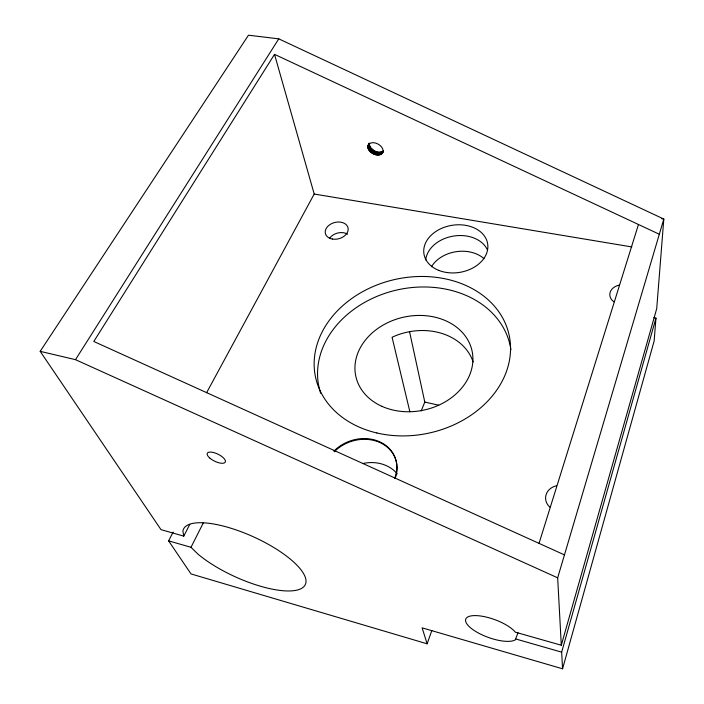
<?xml version="1.0" encoding="UTF-8"?>
<svg xmlns="http://www.w3.org/2000/svg" width="704" height="704" viewBox="0 0 704 704"><rect width="100%" height="100%" fill="white"/><g stroke="black" fill="none" stroke-linecap="round" stroke-linejoin="round"><path stroke-width="1.06" d="M367.787 146.986C369.257 138.565 382.879 143.95 383.073 150.814C381.48 159.113 368.086 153.762 367.787 146.986L369.248 143.466L367.805 146.23M653.805 317.698L655.961 318.094L654.148 340.974L562.566 668.8L422.127 627.845L427.126 643.808L191.013 573.927L168.608 540.866L173.158 532.092M517.968 632.764L515.31 639.848A27.315 9.46 20 0 1 475.658 631.435A27.315 9.46 20 0 1 475.666 615.595A27.315 9.46 20 0 1 515.31 632.166L561.299 645.234L656.709 308.66L663.81 219.058L278.775 38.852L248.486 35.2L40.19 351.349L161.005 529.646L183.779 536.122L189.763 524.401M562.566 668.8L561.669 652.15L655.961 318.094M561.299 645.234L557.665 577.826L663.81 219.058L661.707 218.733M539.026 543.365L638.466 224.497M427.126 643.808L431.851 630.45M421.177 410.969L424.794 402.081L409.517 331.478M183.779 536.122L182.899 531.08A66.915 21.974 24.4 0 1 264.018 541.992A66.915 21.974 24.4 0 1 295.539 590.41A66.915 21.974 24.4 0 1 197.789 553.96L190.995 547.298L203.359 522.773M381.005 154.387L383.583 150.7M381.638 153.982L383.055 151.202M382.166 153.481L383.117 151.633M382.58 152.909L383.53 151.052M377.661 155.038L379.078 152.258L382.422 151.606M378.594 155.03L380.01 152.249M379.474 154.915L380.89 152.143M380.283 154.704L381.7 151.923M375.707 154.739L377.124 151.967L379.078 152.258M376.693 154.942L378.11 152.17M372.777 153.569L374.202 150.797L370.41 147.409L369.23 144.214M373.727 154.044L375.153 151.281L377.124 151.967M374.713 154.44L376.13 151.668M370.242 151.686L371.677 148.914M371.017 152.372L372.451 149.609M371.87 153.006L373.296 150.234M368.491 149.371L369.934 146.608M368.966 150.172L370.41 147.409M369.556 150.946L370.99 148.183M367.954 145.526L369.204 143.026M367.893 147.77L369.336 144.998M368.13 148.57L369.574 145.798M206.571 392.77L314.204 194.031L274.516 54.349L659.314 234.247M274.516 54.349L93.79 341.475L564.45 554.893M40.19 351.349L75.486 359.665L278.775 38.852M314.204 194.031L631.814 246.928M424.794 402.081L438.733 405.196M516.023 639.056L561.669 652.15M168.608 540.866L190.995 547.298M75.486 359.665L557.665 577.826M374.202 150.797L375.153 151.281M409.869 411.734L392.084 337.322L392.638 336.996A58.388 47.159 -12.4 0 1 473.132 361.926M329.754 238.049A11.546 8.342 -14.7 0 1 347.565 234.177M320.681 393.316A97.812 78.25 -12.4 0 1 396.704 290.039A97.812 78.25 -12.4 0 1 510.902 349.774M362.622 463.566A35.825 30.826 -20 0 1 397.223 473.836M431.455 266.754A31.328 23.628 -8.9 0 1 484.018 258.667M425.726 259.952A31.874 23.76 -9 0 1 453.605 236.06A31.874 23.76 -9 0 1 487.538 250.14M333.986 451.035A37.083 31.398 -19.6 0 1 379.694 441.795A37.083 31.398 -19.6 0 1 394.592 478.544M334.25 451.774A37.039 31.381 -19.6 0 1 379.403 442.323A37.039 31.381 -19.6 0 1 395.199 478.254M549.798 507.074A14.652 12.795 2 0 1 556.45 485.778M613.879 301.805A13.077 9.909 0.5 0 1 619.08 285.146M332.332 239.034A11.678 8.369 -14.7 0 0 348.093 228.096A11.678 8.369 -14.7 0 0 329.683 224.761A11.678 8.369 -14.7 0 0 332.332 239.034M210.03 458.269A10.023 3.881 26 0 0 225.218 462.22A10.023 3.881 26 0 0 213.629 452.549A10.023 3.881 26 0 0 210.03 458.269M376.869 432.978A99.053 78.672 -12.4 0 0 509.388 336.38A99.053 78.672 -12.4 0 0 350.777 299.226A99.053 78.672 -12.4 0 0 376.869 432.978M382.017 406.375A59.479 47.538 -12.4 0 0 472.85 361.363A59.479 47.538 -12.4 0 0 386.918 323.057A59.479 47.538 -12.4 0 0 382.017 406.375M438.671 270.345A32.252 23.848 -9 0 0 487.846 247.526A32.252 23.848 -9 0 0 440.871 228.686A32.252 23.848 -9 0 0 438.671 270.345"/></g></svg>
